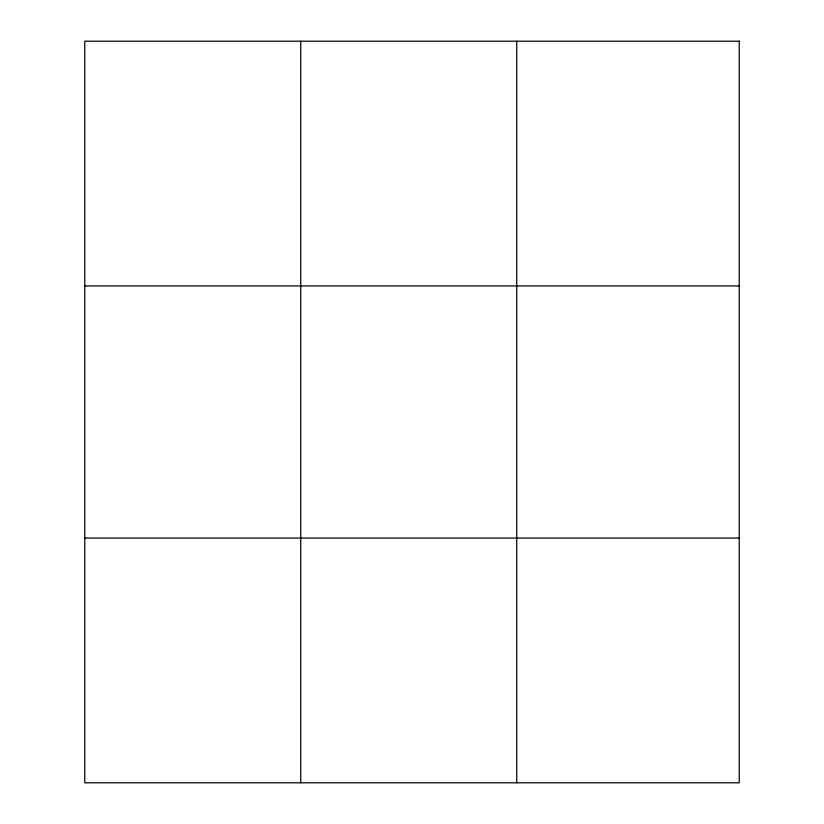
<?xml version="1.0" encoding="UTF-8"?>
<svg xmlns="http://www.w3.org/2000/svg" width="824" height="824" viewBox="0 0 824 824"><rect width="100%" height="100%" fill="white"/><g stroke="black" fill="none" stroke-linecap="round" stroke-linejoin="round"><path stroke-width="1.24" d="M300.739 782.8L300.739 41.2M516.72 782.8L516.72 41.2M84.759 285.928L739.241 285.928M84.759 538.072L739.241 538.072M739.241 41.2L739.241 782.8L84.759 782.8L84.759 41.2L739.241 41.2"/></g></svg>
